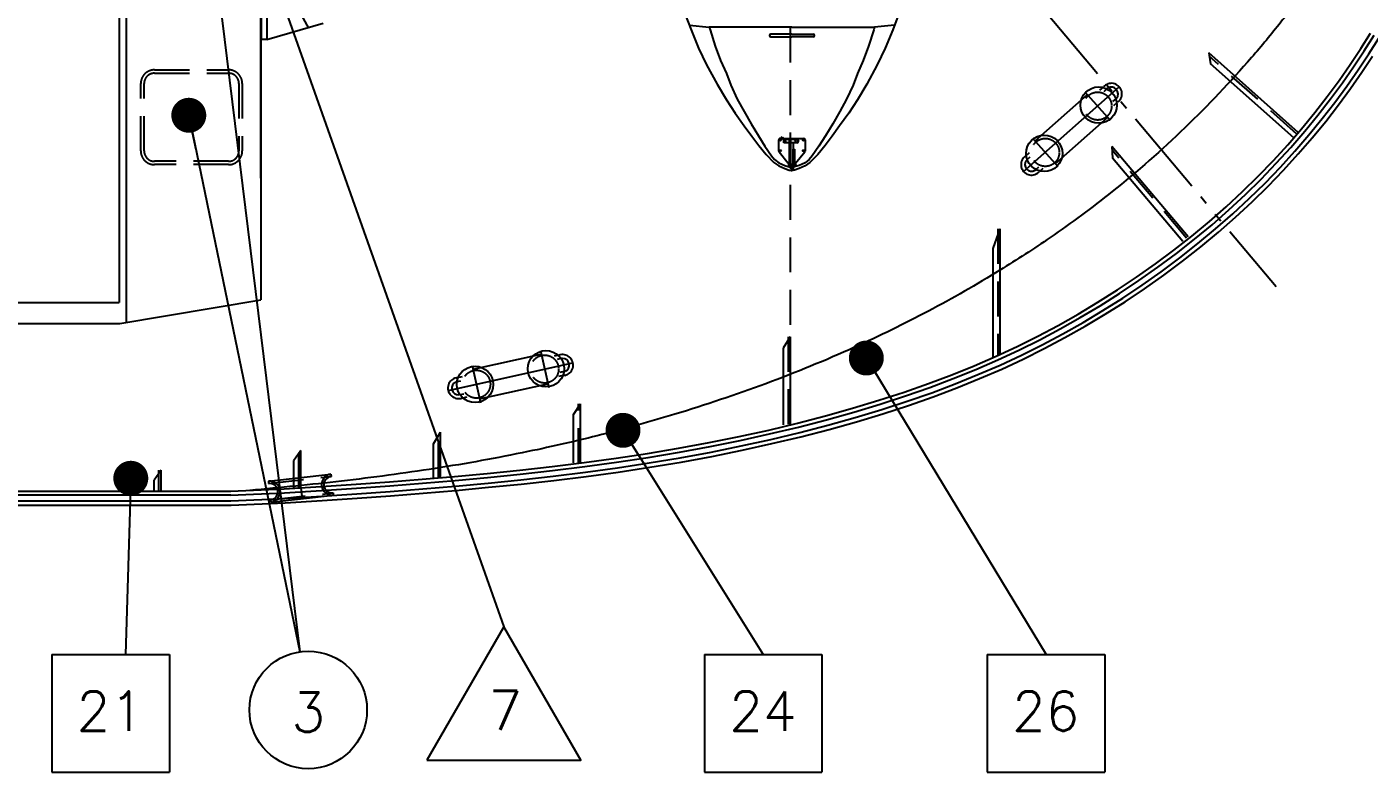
# Model space of a CAD drawing. Extents: x 1551 to 113148, y -1700 to 77018.
# Drawn here: x 33375 to 42976, y 37431 to 42761 of the extents above; entities that cross this region are included whole.
import ezdxf
from ezdxf.enums import TextEntityAlignment as Align

# ---------------------------------------------------------------- set-up
doc = ezdxf.new("R2010")
doc.units = 0
doc.header["$LTSCALE"] = 500
doc.header["$MEASUREMENT"] = 0
for name, pattern in [('CENTER', [3, 2.5, -0.25, 0, -0.25]), ('DASHED', [0.75, 0.5, -0.25]), ('PHANTOM', [2.1, 1.25, -0.2, 0.125, -0.2, 0.125, -0.2])]:
    doc.linetypes.add(name, pattern=pattern)
doc.layers.get('0').update_dxf_attribs({"linetype": 'CONTINUOUS'})
for name, color, linetype in [('I0CO2', 7, 'CONTINUOUS'), ('M1CO1', 1, 'CONTINUOUS'), ('POSNR', 2, 'CONTINUOUS'), ('S0CO1', 7, 'CONTINUOUS'), ('S0CO2', 2, 'CONTINUOUS'), ('S0CO3', 7, 'CONTINUOUS'), ('S0CO5', 7, 'CONTINUOUS'), ('S0DA1', 7, 'DASHED'), ('S0PH1', 7, 'PHANTOM'), ('SAFECO1', 1, 'CONTINUOUS'), ('SOC02', 2, 'CONTINUOUS'), ('U0CO2', 7, 'CONTINUOUS')]:
    doc.layers.add(name, color=color, linetype=linetype)
doc.styles.add('ROMANS', font='romans', dxfattribs={"height": 100})
doc.dimstyles.get("Standard").update_dxf_attribs({"dimtxt": 2, "dimasz": 2.5, "dimexe": 1, "dimexo": 1, "dimgap": 1, "dimtad": 1, "dimdsep": 46, "dimtxsty": 'ROMANS', "dimcen": 0, "dimclrd": 1, "dimclre": 1, "dimclrt": 2, "dimadec": 0, "dimazin": 0, "dimtfac": 1, "dimtmove": 2, "dimatfit": 3, "dimfxl": 1, "dimtvp": 100, "dimtolj": 1, "dimarcsym": 0})

# ---------------------------------------------------------------- blocks, each defined once
blk = doc.blocks.new('DOT')
at = {"layer": 'SAFECO1', "color": 0, "linetype": 'ByBlock'}
blk.add_line((-0.5, 0), (-1, 0), dxfattribs=at)
at = {"layer": 'SAFECO1', "color": 0, "linetype": 'ByBlock', "const_width": 0.5}
blk.add_lwpolyline([(-0.25, 0, 1), (0.25, 0, 1)], format="xyb", close=True, dxfattribs=at)
blk = doc.blocks.new('POS_DØRER')
at = {"layer": 'SOC02'}
blk.add_lwpolyline([(-5.529, -4.015), (5.477, -4.015), (-0.026, 5.516)], close=True, dxfattribs=at)
at = {"layer": 'POSNR', "color": 2, "style": 'ROMANS'}
blk.add_attdef('POS', text='', height=2.81, dxfattribs=at).set_placement((0.081, -1.861), align=Align.CENTER)
blk = doc.blocks.new('POS_VINDU')
at = {"layer": 'S0CO2'}
blk.add_circle((0, 0), 4.203, dxfattribs=at)
at = {"layer": 'POSNR', "color": 2, "style": 'ROMANS'}
blk.add_attdef('POS', text='', height=2.81, dxfattribs=at).set_placement((0, -1.561), align=Align.CENTER)
blk = doc.blocks.new('POS_LUFTE')
at = {"layer": 'S0CO2'}
for p, q in [((-4.178, 3.881), (-4.178, -4.525)), ((-4.178, 3.881), (4.228, 3.881)), ((4.228, 3.881), (4.228, -4.525)), ((-4.178, -4.525), (4.228, -4.525))]:
    blk.add_line(p, q, dxfattribs=at)
at = {"layer": 'POSNR', "color": 2, "style": 'ROMANS'}
blk.add_attdef('POS', text='', height=2.81, dxfattribs=at).set_placement((0, -1.561), align=Align.CENTER)
blk = doc.blocks.new('Dør')
at = {"layer": 'I0CO2'}
for p, q in [((160020, 148470), (159393, 148099)), ((160063, 148445), (160020, 148470)), ((159646, 147839), (159309, 148198)), ((159646, 147839), (159689, 147814))]:
    blk.add_line(p, q, dxfattribs=at)
at = {"layer": 'U0CO2'}
for p, q in [((160020, 148470), (159646, 147839)), ((160064, 148448), (159689, 147814))]:
    blk.add_line(p, q, dxfattribs=at)
blk = doc.blocks.new('GATT')
for p, q in [((-225, 75), (-225, 59)), ((-225, 75), (225, 75)), ((225, 75), (225, 59)), ((-225, -59), (-225, -75)), ((-225, -75), (225, -75)), ((225, -59), (225, -75))]:
    blk.add_line(p, q)
at = {"linetype": 'DASHED'}
for p, q in [((-225, 59), (225, 59)), ((-225, -59), (225, -59))]:
    blk.add_line(p, q, dxfattribs=at)
at = {"linetype": 'CENTER'}
blk.add_line((0, 75), (0, -75), dxfattribs=at)
for centre, radius, start, end in [((-225, 0), 75, 270, 90), ((-225, 0), 59, 270, 90), ((225, 0), 75, 90, 270), ((225, 0), 59, 90, 270)]:
    blk.add_arc(centre, radius, start, end)
blk = doc.blocks.new('PULLER')
at = {"linetype": 'CENTER'}
for p, q in [((-231, -32), (513.2, 498.4)), ((265, 489.5), (423.5, 267.3)), ((-142, 199.2), (16.3, -22.9))]:
    blk.add_line(p, q, dxfattribs=at)
for p, q in [((400.7, 510.2), (370.6, 488.8)), ((424.1, 493.1), (399.7, 475.7)), ((408.1, 515.5), (402.6, 511.6)), ((-126.2, 177), (280.9, 467.3)), ((479.7, 416), (454.8, 398.3)), ((487, 387.6), (457.7, 367.6)), ((495.2, 393.3), (490.1, 389.7)), ((0, 0), (407.1, 290.3)), ((-207.1, 77.3), (-175.7, 99.7)), ((-213, 73), (-208.9, 76)), ((-197.1, 50.6), (-174.4, 66.8)), ((-142.3, -27), (-119.4, -10.7)), ((-125.9, -49.2), (-121.3, -45.8)), ((-119.1, -44.1), (-90.1, -22.6))]:
    blk.add_line(p, q)
for centre in [(352.6, 383.9), (-70.8, 82)]:
    blk.add_circle(centre, 130)
at = {"linetype": 'DASHED'}
for centre in [(344.5, 378.1), (-62.6, 87.8)]:
    blk.add_circle(centre, 100, dxfattribs=at)
for centre, radius, start, end in [((452.1, 454.7), 75.1, 305.05641, 125.9299), ((452.1, 454.7), 47.5, 118.01055, 126.18277), ((452.1, 454.7), 47.5, 314.01109, 115.79031), ((452.1, 454.7), 47.5, 303.04651, 311.8609), ((-169.9, 11.6), 75.1, 125.05641, 305.9299), ((-169.9, 11.6), 47.5, 135.80312, 297.04753), ((-169.9, 11.6), 47.5, 124.80354, 132.54278), ((-169.9, 11.6), 47.5, 299.11101, 307.9398)]:
    blk.add_arc(centre, radius, start, end)
blk = doc.blocks.new('MOB-BÅT')
for p, q in [((1049.3, 767.2), (1171.7, 721)), ((1138.2, 733.6), (1151.7, 591.1)), ((1171.7, 721), (1301, 667)), ((1151.7, 0), (1151.7, 591.1)), ((1151.7, 591.1), (1171.7, 585.4)), ((1171.7, 585.4), (1288.7, 548)), ((1301, 667), (1421.7, 610)), ((1421.7, 610), (1560.5, 535.1)), ((1288.7, 548), (1390.3, 510.5)), ((1390.3, 510.5), (1483.4, 469)), ((1560.5, 535.1), (1671.7, 469)), ((1483.4, 469), (1566.7, 437)), ((1566.7, 437), (1666.7, 390.5)), ((1666.7, 390.5), (1755.7, 342.2)), ((1671.7, 469), (1767.6, 406.2)), ((1767.6, 406.2), (1858.2, 341)), ((1755.7, 342.2), (1844.2, 292.2)), ((1844.2, 292.2), (1929.1, 239.3)), ((1858.2, 341), (1930.2, 287.5)), ((1929.1, 239.3), (2003.3, 193.7)), ((1930.2, 287.5), (1996.9, 237.3)), ((1996.9, 237.3), (2062.8, 185.1)), ((2003.3, 193.7), (2071.7, 145.9)), ((1201.7, 0), (1201.7, 151.5)), ((1220.9, 151.5), (1220.9, 0)), ((2062.8, 185.1), (2120.2, 129.2)), ((2071.7, 145.9), (2097.5, 123.8)), ((2097.5, 123.8), (2121.1, 93.8)), ((2120.2, 129.2), (2143.8, 93.8)), ((1151.7, 0), (1151.7, -591.1)), ((1201.7, 0), (1201.7, -151.5)), ((1220.9, -151.5), (1220.9, 0)), ((1947.9, -83.8), (1947.9, 83.8)), ((1953.4, -57.6), (1953.4, 35.4)), ((1961, 44.1), (1955.9, 35.4)), ((1955.9, 35.4), (1961, 26.6)), ((1958, 93.9), (2038.2, 93.9)), ((1971.1, 44.1), (1961, 44.1)), ((1961, 26.6), (1971.1, 26.6)), ((1976.1, 35.4), (1971.1, 44.1)), ((1971.1, 26.6), (1976.1, 35.4)), ((1978.7, 35.4), (1978.7, -10.1)), ((1978.7, 8.1), (2167.2, 8.1)), ((2024.6, 18.2), (2150.9, 18.2)), ((2024.6, 10.1), (2024.6, 18.2)), ((2150.9, 10.1), (2024.6, 10.1)), ((2044.6, 91.7), (2125.9, 25.7)), ((2121.1, 93.8), (2140.1, 50.7)), ((2129.3, 18.9), (2146.2, 18.9)), ((2129.3, 18.9), (2129.3, 18.2)), ((2129.3, 18.2), (2146.2, 18.2)), ((2129.7, 10.1), (2129.7, 8.1)), ((2144.5, 25.2), (2131, 25.2)), ((2131, 25.2), (2131, 18.9)), ((2131, 18.9), (2144.8, 18.9)), ((2133.7, 25.2), (2133.7, 27.3)), ((2133.7, 27.3), (2141.8, 27.3)), ((2141.8, 18.9), (2133.7, 18.9)), ((2133.7, 18.2), (2133.7, -18.2)), ((2133.8, 20.5), (2133.8, 23.6)), ((2137.8, 18.2), (2137.8, -18.2)), ((2140.1, 50.7), (2151.2, 18.8)), ((2141.7, 23.6), (2141.7, 20.5)), ((2141.8, 27.3), (2141.8, 25.2)), ((2141.8, 18.2), (2141.8, -18.2)), ((2143.8, 93.8), (2162.7, 50.7)), ((2144.5, 18.9), (2144.5, 25.2)), ((2146.2, 18.9), (2146.2, 18.2)), ((2150.9, 18.2), (2150.9, 10.1)), ((2151.2, 18.8), (2154.9, 5.7)), ((2154.9, 5.7), (2154.9, 0)), ((2154.9, -5.7), (2154.9, 0)), ((2162.7, 50.7), (2173.9, 18.8)), ((2167.2, 8.1), (2167.2, -8.1)), ((2173.9, 18.8), (2177.6, 5.7)), ((2177.6, 5.7), (2177.6, 0)), ((2177.6, -5.7), (2177.6, 0)), ((1933.9, -78.2), (1965.5, -46.5)), ((1937.3, -68.5), (1950.3, -58.6)), ((1954.1, -63.3), (1940.9, -73.3)), ((1950.3, -58.6), (1964.1, -47.2)), ((1978.7, -57.6), (1953.4, -57.6)), ((1968, -51.8), (1954.1, -63.3)), ((2038.2, -93.9), (1958, -93.9)), ((1959, -10.1), (2150.9, -10.1)), ((1959, -18.2), (1959, -10.1)), ((2150.9, -18.2), (1959, -18.2)), ((2167.2, -8.1), (1978.7, -8.1)), ((1978.7, -18.2), (1978.7, -57.6)), ((2125.9, -25.7), (2044.6, -91.7)), ((2097.5, -123.8), (2121.1, -93.8)), ((2120.2, -129.2), (2143.8, -93.8)), ((2121.1, -93.8), (2140.1, -50.7)), ((2129.3, -18.2), (2146.2, -18.2)), ((2129.3, -18.2), (2129.3, -18.9)), ((2129.3, -18.9), (2146.2, -18.9)), ((2129.7, -8.1), (2129.7, -10.1)), ((2144.5, -18.9), (2131, -18.9)), ((2131, -18.9), (2131, -25.2)), ((2131, -25.2), (2144.5, -25.2)), ((2133.7, -18.9), (2141.8, -18.9)), ((2133.8, -23.6), (2133.8, -20.5)), ((2140.1, -50.7), (2151.2, -18.8)), ((2141.7, -20.5), (2141.7, -23.6)), ((2143.8, -93.8), (2162.7, -50.7)), ((2144.5, -25.2), (2144.5, -18.9)), ((2146.2, -18.2), (2146.2, -18.9)), ((2150.9, -10.1), (2150.9, -18.2)), ((2151.2, -18.8), (2154.9, -5.7)), ((2162.7, -50.7), (2173.9, -18.8)), ((2173.9, -18.8), (2177.6, -5.7)), ((1996.9, -237.3), (2062.8, -185.1)), ((2003.3, -193.7), (2071.7, -145.9)), ((2062.8, -185.1), (2120.2, -129.2)), ((2071.7, -145.9), (2097.5, -123.8)), ((1844.2, -292.2), (1929.1, -239.3)), ((1858.2, -341), (1930.2, -287.5)), ((1929.1, -239.3), (2003.3, -193.7)), ((1930.2, -287.5), (1996.9, -237.3)), ((1666.7, -390.5), (1755.7, -342.2)), ((1755.7, -342.2), (1844.2, -292.2)), ((1767.6, -406.2), (1858.2, -341)), ((1390.3, -510.5), (1483.4, -469)), ((1483.4, -469), (1566.7, -437)), ((1560.5, -535.1), (1671.7, -469)), ((1566.7, -437), (1666.7, -390.5)), ((1671.7, -469), (1767.6, -406.2)), ((1171.7, -585.4), (1288.7, -548)), ((1288.7, -548), (1390.3, -510.5)), ((1421.7, -610), (1560.5, -535.1)), ((1138.2, -733.6), (1151.7, -591.1)), ((1151.7, -591.1), (1171.7, -585.4)), ((1171.7, -721), (1301, -667)), ((1301, -667), (1421.7, -610)), ((1049.3, -767.2), (1171.7, -721))]:
    blk.add_line(p, q)
for centre, radius in [((1966, 35.4), 11.1), ((1960, 81.8), 4.55), ((1966, 35.4), 10.1), ((2035.7, 81.8), 4.55), ((1960, -81.8), 4.55), ((1966, -49.5), 3.54), ((2035.7, -81.8), 4.55)]:
    blk.add_circle(centre, radius)
for centre, radius, start, end in [((1211.3, 151.5), 9.6, 0, 180), ((1958, 83.8), 10.1, 90, 180), ((1966, 35.4), 12.6, 0, 180), ((2038.2, 83.8), 10.1, 50.94296, 90), ((2119.6, 17.8), 10.1, 2.05375, 50.94296), ((2130.7, 19.4), 5.81, 77.70154, 87.08007), ((2130.7, 24.7), 5.81, 272.91993, 282.29846), ((2131.2, 21.5), 3.69, 62.24146, 77.70154), ((2131.2, 22.6), 3.69, 282.29846, 297.75854), ((2131.9, 22.8), 2.21, 38.20295, 62.24146), ((2131.9, 21.3), 2.21, 297.75854, 321.79705), ((2132.9, 23.6), 0.894, 360, 38.20295), ((2132.9, 20.5), 0.894, 321.79705, 0), ((2134.5, 23.6), 0.733, 134.57848, 180), ((2134.5, 20.5), 0.733, 180, 225.42152), ((2136.1, 22.1), 2.9, 112.20348, 134.57848), ((2136.1, 22), 2.9, 225.42152, 247.79652), ((2137.1, 19.6), 5.61, 99.59607, 112.20348), ((2137.1, 24.5), 5.61, 247.79652, 260.40393), ((2137.8, 15.6), 9.67, 90, 99.59607), ((2137.8, 28.5), 9.67, 260.40393, 270), ((2137.8, 15.6), 9.67, 80.40393, 90), ((2137.8, 28.5), 9.67, 270, 279.59607), ((2138.4, 19.6), 5.61, 67.79652, 80.40393), ((2138.4, 24.5), 5.61, 279.59607, 292.20348), ((2139.5, 22.1), 2.9, 45.42152, 67.79652), ((2139.5, 22), 2.9, 292.20348, 314.57848), ((2141, 23.6), 0.733, 0, 45.42152), ((2141, 20.5), 0.733, 314.57848, 0), ((2142.6, 23.6), 0.894, 141.79705, 180), ((2142.6, 20.5), 0.894, 180, 218.20295), ((2143.6, 22.8), 2.21, 117.75854, 141.79705), ((2143.6, 21.3), 2.21, 218.20295, 242.24146), ((2144.3, 21.5), 3.69, 102.29846, 117.75854), ((2144.3, 22.6), 3.69, 242.24146, 257.70154), ((2144.8, 19.4), 5.81, 92.91993, 102.29846), ((2144.8, 24.7), 5.81, 257.70154, 267.08007), ((1958, -83.8), 10.1, 180, 270), ((1966, -49.5), 3, 309.56404, 129.56404), ((2038.2, -83.8), 10.1, 270, 309.05704), ((2119.6, -17.8), 10.1, 309.05704, 357.94625), ((2130.7, -24.7), 5.81, 77.70154, 87.08007), ((2130.7, -19.4), 5.81, 272.91993, 282.29846), ((2131.2, -22.6), 3.69, 62.24146, 77.70154), ((2131.2, -21.5), 3.69, 282.29846, 297.75854), ((2131.9, -21.3), 2.21, 38.20295, 62.24146), ((2131.9, -22.8), 2.21, 297.75854, 321.79705), ((2132.9, -20.5), 0.894, 0, 38.20295), ((2132.9, -23.6), 0.894, 321.79705, 0), ((2134.5, -20.5), 0.733, 134.57848, 180), ((2134.5, -23.6), 0.733, 180, 225.42152), ((2136.1, -22), 2.9, 112.20348, 134.57848), ((2136.1, -22.1), 2.9, 225.42152, 247.79652), ((2137.1, -24.5), 5.61, 99.59607, 112.20348), ((2137.1, -19.6), 5.61, 247.79652, 260.40393), ((2137.8, -28.5), 9.67, 90, 99.59607), ((2137.8, -15.6), 9.67, 260.40393, 270), ((2137.8, -28.5), 9.67, 80.40393, 90), ((2137.8, -15.6), 9.67, 270, 279.59607), ((2138.4, -24.5), 5.61, 67.79652, 80.40393), ((2138.4, -19.6), 5.61, 279.59607, 292.20348), ((2139.5, -22), 2.9, 45.42152, 67.79652), ((2139.5, -22.1), 2.9, 292.20348, 314.57848), ((2141, -20.5), 0.733, 0, 45.42152), ((2141, -23.6), 0.733, 314.57848, 360), ((2142.6, -20.5), 0.894, 141.79705, 180), ((2142.6, -23.6), 0.894, 180, 218.20295), ((2143.6, -21.3), 2.21, 117.75854, 141.79705), ((2143.6, -22.8), 2.21, 218.20295, 242.24146), ((2144.3, -22.6), 3.69, 102.29846, 117.75854), ((2144.3, -21.5), 3.69, 242.24146, 257.70154), ((2144.8, -24.7), 5.81, 92.91993, 102.29846), ((2144.8, -19.4), 5.81, 257.70154, 267.08007), ((1211.3, -151.5), 9.6, 180, 0)]:
    blk.add_arc(centre, radius, start, end)
blk = doc.blocks.new('frtnyyttt')
at = {"rotation": 270}
blk.add_blockref('MOB-BÅT', (-2062.4, -229.9), dxfattribs=at)

msp = doc.modelspace()

# ---------------------------------------------------------------- linework, layer by layer
at = {"layer": 'S0CO1'}
for p, q in [((34035.105, 47490.683), (34035.105, 40790.683)), ((42469.452, 42005.394), (41829.581, 42574.559)), ((41829.581, 42574.559), (41841.934, 42496.653)), ((42436.767, 41967.55), (41841.934, 42496.653)), ((41682.182, 41258.92), (41136.472, 41904.618)), ((41136.472, 41904.618), (41139.797, 41823.224)), ((41643.994, 41226.645), (41139.797, 41823.224)), ((40335.105, 41315.735), (40285.105, 41177.098)), ((40335.105, 41315.735), (40335.105, 40417.466)), ((40285.105, 41177.098), (40285.105, 40395.334)), ((27875.105, 40790.683), (34035.105, 40790.683)), ((38835.105, 40544.651), (38785.105, 40463.756)), ((38835.105, 40544.651), (38835.105, 39914.576)), ((38785.105, 40463.756), (38785.105, 39914.576)), ((35335.104, 39731.827), (35285.104, 39659.696)), ((34335.105, 39590.725), (34285.104, 39518.594)), ((34834.549, 39411.723), (21926.791, 39410.799)), ((21927.004, 39371.723), (34835.379, 39371.723)), ((31448.245, 39440.725), (34834.007, 39440.725))]:
    msp.add_line(p, q, dxfattribs=at)
for points in [[(34831.933, 39440.639), (35216.919, 39456.634), (35481.34, 39473.367), (35730.466, 39490.194), (35968.964, 39507.556), (36202.431, 39525.956), (36435.415, 39545.85), (36668.396, 39567.509), (36900.859, 39591.162), (37132.296, 39617.039), (37362.199, 39645.366), (37590.055, 39676.371), (37815.354, 39710.279), (38037.596, 39747.317), (38256.344, 39787.65), (38471.173, 39831.176), (38681.598, 39877.711), (38887.121, 39927.068), (39087.24, 39979.059), (39281.453, 40033.493), (39469.256, 40090.178), (39650.143, 40148.92), (39823.815, 40209.594), (39990.808, 40272.365), (40151.878, 40337.479), (40307.788, 40405.184), (40459.303, 40475.734), (40607.191, 40549.388), (40752.22, 40626.409), (40895.146, 40707.059), (41036.497, 40791.504), (41176.052, 40879.612), (41313.425, 40971.187), (41448.243, 41066.036), (41580.13, 41163.966), (41708.712, 41264.782), (41833.616, 41368.287), (41954.482, 41474.293), (42071.055, 41582.631), (42183.277, 41693.022), (42291.092, 41805.111), (42394.43, 41918.531), (42493.221, 42032.914), (42587.397, 42147.889), (42676.888, 42263.085), (42761.631, 42378.137), (42841.562, 42492.636), (42916.547, 42605.915), (42986.411, 42717.21)], [(34833.137, 39411.664), (35218.437, 39427.673), (35483.233, 39444.429), (35732.496, 39461.265), (35971.156, 39478.639), (36204.803, 39497.053), (36437.991, 39516.964), (36671.206, 39538.645), (36903.938, 39562.326), (37135.681, 39588.237), (37365.927, 39616.606), (37594.168, 39647.664), (37819.896, 39681.636), (38042.609, 39718.752), (38261.853, 39759.177), (38477.184, 39802.805), (38688.116, 39849.452), (38894.153, 39898.932), (39094.8, 39951.06), (39289.557, 40005.647), (39477.926, 40062.503), (39659.405, 40121.437), (39833.7, 40182.328), (40001.346, 40245.345), (40163.09, 40310.732), (40319.686, 40378.735), (40471.89, 40449.605), (40620.459, 40523.598), (40766.149, 40600.97), (40909.711, 40681.979), (41051.677, 40766.792), (41191.838, 40855.283), (41329.814, 40947.259), (41465.233, 41042.531), (41597.724, 41140.91), (41726.914, 41242.202), (41852.433, 41346.216), (41973.918, 41452.766), (42091.098, 41561.668), (42203.9, 41672.629), (42312.264, 41785.29), (42416.125, 41899.284), (42515.416, 42014.245), (42610.069, 42129.802), (42700.017, 42245.588), (42785.199, 42361.235), (42865.547, 42476.33), (42940.922, 42590.2), (43011.157, 42702.086)], [(34834.797, 39371.698), (35220.53, 39387.725), (35485.844, 39404.514), (35735.296, 39421.363), (35974.18, 39438.753), (36208.076, 39457.187), (36441.543, 39477.122), (36675.082, 39498.833), (36908.185, 39522.551), (37140.349, 39548.509), (37371.07, 39576.938), (37599.842, 39608.067), (37826.16, 39642.129), (38049.524, 39679.353), (38269.452, 39719.904), (38485.474, 39763.672), (38697.105, 39810.473), (38903.853, 39860.125), (39105.227, 39912.441), (39300.735, 39967.238), (39489.884, 40024.329), (39672.18, 40083.529), (39847.336, 40144.721), (40015.881, 40208.076), (40178.554, 40273.838), (40336.097, 40342.253), (40489.251, 40413.565), (40638.759, 40488.026), (40785.362, 40565.883), (40929.8, 40647.386), (41072.615, 40732.706), (41213.611, 40821.724), (41352.419, 40914.255), (41488.668, 41010.111), (41621.991, 41109.108), (41752.02, 41211.058), (41878.386, 41315.774), (42000.727, 41423.073), (42118.744, 41532.755), (42232.345, 41644.501), (42341.468, 41757.95), (42446.051, 41872.737), (42546.029, 41988.494), (42641.34, 42104.855), (42731.92, 42221.453), (42817.707, 42337.921), (42898.628, 42453.839), (42974.543, 42568.524), (43045.289, 42681.224)], [(37285.105, 39642.028), (37285.105, 39987.893), (37335.105, 40064.749)], [(37335.105, 39642.028), (37335.105, 40064.749)], [(36285.105, 39537.285), (36285.105, 39779.973), (36335.105, 39862.385)], [(36335.105, 39537.285), (36335.105, 39862.385)], [(35285.104, 39464.113), (35285.104, 39659.696)], [(35335.104, 39464.113), (35335.104, 39731.827)], [(34335.105, 39440.725), (34335.105, 39590.725)], [(34285.104, 39440.725), (34285.104, 39518.594)]]:
    msp.add_lwpolyline(points, dxfattribs=at)
at = {"layer": 'S0CO3'}
for p, q in [((34085.105, 47633.194), (34085.105, 40648.256)), ((35049.671, 47473.095), (35049.671, 40808.355)), ((35049.671, 41678.725), (35049.671, 43690.725)), ((34039.476, 40640.683), (35049.671, 40808.355)), ((23205.105, 40640.683), (34039.476, 40640.683))]:
    msp.add_line(p, q, dxfattribs=at)
at = {"layer": 'S0CO3', "flags": 128}
msp.add_lwpolyline([(42939.597, 44140.725), (42939.597, 44090.725, -0.028984), (42922.948, 43940.725, -0.02788), (42888.294, 43788.773, -0.018944), (42839.583, 43640.725, -0.033183), (42705.241, 43341.537, -0.024663), (42537.263, 43059.85, -0.020409), (42344.55, 42794.319, -0.011893), (42135.105, 42541.777, -0.021606), (41658.493, 42039.658, -0.023708), (41138.386, 41582.725, -0.009551), (40919.64, 41414.937, -0.0081), (40695.105, 41254.965, -0.006351), (40516.591, 41135.395, -0.006117), (40335.105, 41020.3, -0.016804), (39823.999, 40728.076, -0.015439), (39295.105, 40469.397, -0.017375), (38660.862, 40209.233, -0.015054), (38011.105, 39990.725, -0.011502), (37488.091, 39845.252, -0.010874), (36959.105, 39723.305, -0.01275), (36295.157, 39602.961, -0.009545), (35626.499, 39512.321, -0.00776776), (34969.883, 39446.371, -0.00776776)], format="xyb", dxfattribs=at)
at = {"layer": 'S0CO5'}
msp.add_line((20635.105, 39340.725), (34836.084, 39340.725), dxfattribs=at)
msp.add_lwpolyline([(34836.084, 39340.725), (35222.153, 39356.766), (35487.867, 39373.58), (35737.466, 39390.438), (35976.523, 39407.842), (36210.613, 39426.291), (36444.297, 39446.244), (36678.085, 39467.978), (36911.476, 39491.726), (37143.967, 39517.721), (37375.055, 39546.194), (37604.239, 39577.38), (37831.015, 39611.51), (38054.883, 39648.818), (38275.341, 39689.467), (38491.9, 39733.344), (38704.072, 39780.265), (38911.371, 39830.049), (39113.309, 39882.512), (39309.398, 39937.471), (39499.151, 39994.745), (39682.081, 40054.151), (39857.903, 40115.576), (40027.146, 40179.193), (40190.54, 40245.246), (40348.816, 40313.979), (40502.706, 40385.635), (40652.941, 40460.457), (40800.252, 40538.69), (40945.369, 40620.576), (41088.841, 40706.289), (41230.486, 40795.717), (41369.938, 40888.677), (41506.83, 40984.986), (41640.799, 41084.461), (41771.477, 41186.921), (41898.501, 41292.182), (42021.503, 41400.061), (42140.17, 41510.346), (42254.389, 41622.702), (42364.101, 41736.762), (42469.243, 41852.163), (42569.755, 41968.537), (42665.576, 42085.521), (42756.644, 42202.748), (42842.9, 42319.854), (42924.266, 42436.408), (43000.6, 42551.725)], dxfattribs=at)
at = {"layer": 'S0DA1', "linetype": 'DASHED'}
for p, q in [((38835.105, 48005.841), (38835.105, 40154.613)), ((42459.647, 41994.041), (41833.287, 42551.187)), ((41670.726, 41249.238), (41137.47, 41880.2)), ((40320.105, 41315.735), (40320.105, 40417.466)), ((38820.105, 40544.651), (38820.105, 39914.576))]:
    msp.add_line(p, q, dxfattribs=at)
at = {"layer": 'S0DA1'}
for points in [[(34288.074, 42453.758), (34818.497, 42453.758, -0.41421356), (34916.497, 42355.758), (34916.497, 41873.758, -0.41421356), (34818.497, 41775.758), (34288.074, 41775.758, -0.41421356), (34190.074, 41873.758), (34190.074, 42355.758, -0.41421356)], [(34288.074, 42429.758), (34818.497, 42429.758, -0.41421356), (34892.497, 42355.758), (34892.497, 41873.758, -0.41421356), (34818.497, 41799.758), (34288.074, 41799.758, -0.41421356), (34214.074, 41873.758), (34214.074, 42355.758, -0.41421356)]]:
    msp.add_lwpolyline(points, format="xyb", close=True, dxfattribs=at)
at = {"layer": 'S0DA1', "linetype": 'DASHED'}
for points in [[(37320.105, 39642.028), (37320.105, 40064.749)], [(36320.105, 39537.285), (36320.105, 39862.385)], [(35320.104, 39464.113), (35320.104, 39710.188)], [(34320.105, 39440.725), (34320.105, 39590.725)]]:
    msp.add_lwpolyline(points, dxfattribs=at)
at = {"layer": 'S0PH1', "linetype": 'PHANTOM'}
msp.add_lwpolyline([(39955.566, 43711.143), (42310.519, 40904.62)], dxfattribs=at)

# ---------------------------------------------------------------- block references
at = {"layer": 'M1CO1', "linetype": 'Continuous', "xscale": 100, "yscale": 100, "zscale": 100}
for p, values in [((33971.798, 37883.341), {'POS': '21'}), ((38639.939, 37883.341), {'POS': '24'}), ((40662.668, 37883.341), {'POS': '26'})]:
    msp.add_blockref('POS_LUFTE', p, dxfattribs=at).add_auto_attribs(values)
at = {"layer": 'POSNR', "linetype": 'Continuous', "xscale": 100, "yscale": 100, "zscale": 100}
for name, p, values in [('POS_DØRER', (36790.107, 37918.679), {'POS': '7'}), ('POS_VINDU', (35388.099, 37875.838), {'POS': '3'})]:
    msp.add_blockref(name, p, dxfattribs=at).add_auto_attribs(values)
at = {"layer": 'S0CO1'}
msp.add_blockref('frtnyyttt', (40910.105, 44140.725), dxfattribs=at)
at = {"layer": 'S0CO1', "xscale": -0.8500000000048579, "yscale": 0.8500000000058208, "zscale": 0.85, "rotation": 329.3393733997128}
msp.add_blockref('Dør', (87739.259, -134624.919), dxfattribs=at)
at = {"layer": 'S0CO1'}
for name, p, rotation in [('PULLER', (40731.46, 41782.619), 6.059052724970343), ('PULLER', (36614.099, 40100.499), 336.9873156509616), ('GATT', (35335.105, 39461.852), 6.505673678633904)]:
    msp.add_blockref(name, p, dxfattribs=dict(at, rotation=rotation))

# ---------------------------------------------------------------- leaders
at = {"layer": 'M1CO1', "linetype": 'Continuous'}
for points, override in [([(34614.996, 44075.475), (35328.992, 38291.976)], {"dimasz": 250, "dimgap": 1, "dimtad": 0, "dimldrblk": 'DOT'}), ([(35161.488, 43058.752), (36787.508, 38470.252)], {"dimasz": 250, "dimgap": 100, "dimtad": 0, "dimldrblk": 'DOT'}), ([(34533.645, 42129.049), (35328.992, 38291.976)], {"dimasz": 250, "dimgap": 100, "dimtad": 0, "dimldrblk": 'DOT'}), ([(39379.988, 40392.788), (40665.187, 38271.425)], {"dimasz": 250, "dimgap": 100, "dimtad": 0, "dimldrblk": 'DOT'}), ([(37639.501, 39875.588), (38642.458, 38271.425)], {"dimasz": 250, "dimgap": 100, "dimtad": 0, "dimldrblk": 'DOT'}), ([(34118.886, 39532.676), (34081.945, 38271.425)], {"dimasz": 250, "dimgap": 100, "dimtad": 0, "dimldrblk": 'DOT'})]:
    msp.add_leader(points, dimstyle='Standard', override=override, dxfattribs=at)

doc.saveas('drawing.dxf')
